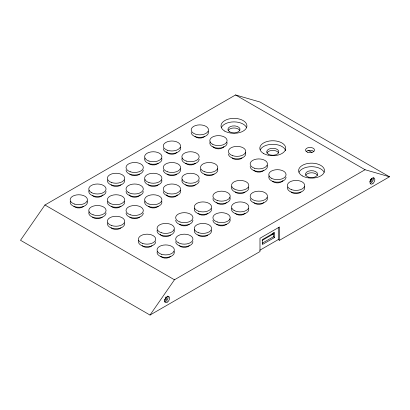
<?xml version="1.0" encoding="UTF-8"?>
<svg xmlns="http://www.w3.org/2000/svg" width="410" height="410" viewBox="0 0 410 410"><rect width="100%" height="100%" fill="white"/><g stroke="black" fill="none" stroke-linecap="round" stroke-linejoin="round"><path stroke-width="0.61" d="M279.512 240.286L389.5 176.782L259.981 102.008L235.545 94.951L44.936 205L20.5 240.27L150.019 315.049L259.986 251.555L259.986 238.251L279.512 226.981L279.512 240.286L278.287 239.578L259.848 250.228M150.019 315.049L174.455 279.774L365.064 169.73L389.5 176.782M262.108 240.455L273.865 233.669M262.267 243.186L273.424 236.744L274.644 237.451L274.644 232.511L262.426 239.568L262.426 244.503L274.644 237.451M235.545 94.951L365.064 169.73M308.176 150.291L312.061 152.53M44.936 205L174.455 279.774M278.287 227.54L278.287 239.578M273.424 232.424L273.424 236.744M272.204 233.572L272.204 234.628M170.632 256.501A5.704 3.29 0 0 1 160.756 256.501M189.251 245.749A5.704 3.29 0 0 1 179.375 245.749M207.875 234.997A5.704 3.29 0 0 1 197.999 234.997M226.494 224.244A5.704 3.29 0 0 1 216.618 224.244M245.113 213.497A5.704 3.29 0 0 1 235.237 213.497M263.738 202.745A5.704 3.29 0 0 1 253.862 202.745M152.013 245.749A5.704 3.29 0 0 1 142.132 245.749M170.632 234.997A5.704 3.29 0 0 1 164.948 236.616A5.704 3.29 0 0 1 160.187 234.202M189.251 224.244A5.704 3.29 0 0 1 179.375 224.244M207.875 213.497A5.704 3.29 0 0 1 197.999 213.497M226.494 202.745A5.704 3.29 0 0 1 216.618 202.745M245.113 191.993A5.704 3.29 0 0 1 235.237 191.993M120.976 227.832A5.704 3.29 0 0 1 111.1 227.832M139.595 217.08A5.704 3.29 0 0 1 129.719 217.08M158.219 206.327A5.704 3.29 0 0 1 148.343 206.327M177.407 194.786A5.704 3.29 0 0 1 171.898 197.225A5.704 3.29 0 0 1 166.393 194.786M195.457 184.828A5.704 3.29 0 0 1 185.581 184.828M214.082 174.076A5.704 3.29 0 0 1 204.206 174.076M102.356 217.08A5.704 3.29 0 0 1 92.475 217.08M120.976 206.327A5.704 3.29 0 0 1 111.1 206.327M140.164 194.786A5.704 3.29 0 0 1 134.659 197.225A5.704 3.29 0 0 1 129.15 194.786M158.219 184.828A5.704 3.29 0 0 1 148.343 184.828M176.838 174.076A5.704 3.29 0 0 1 166.962 174.076M195.457 163.323A5.704 3.29 0 0 1 185.581 163.323M83.732 206.327A5.704 3.29 0 0 1 73.856 206.327M102.925 194.786A5.704 3.29 0 0 1 98.159 197.195A5.704 3.29 0 0 1 92.475 195.58M120.976 184.828A5.704 3.29 0 0 1 111.1 184.828M139.595 174.076A5.704 3.29 0 0 1 129.719 174.076M158.219 163.323A5.704 3.29 0 0 1 148.343 163.323M176.838 152.576A5.704 3.29 0 0 1 171.154 154.191A5.704 3.29 0 0 1 166.393 151.782M204.769 136.448A5.704 3.29 0 0 1 194.893 136.448M223.962 146.406A5.704 3.29 0 0 1 218.453 148.845A5.704 3.29 0 0 1 212.944 146.406M242.013 157.952A5.704 3.29 0 0 1 232.137 157.952M263.738 170.493A5.704 3.29 0 0 1 253.862 170.493M282.926 180.451A5.704 3.29 0 0 1 278.164 182.86A5.704 3.29 0 0 1 272.481 181.246M300.981 191.993A5.704 3.29 0 0 1 291.1 191.993M306.116 151.556A4.495 2.593 0 0 1 313.896 151.556M299.039 172.231A12.961 7.482 0 0 1 311.559 166.685A12.961 7.482 0 0 1 324.074 172.231M260.248 149.829A12.961 7.482 0 0 1 273.613 144.299A12.961 7.482 0 0 1 285.611 150.793M221.451 127.433A12.961 7.482 0 0 1 233.972 121.888A12.961 7.482 0 0 1 246.487 127.433M305.716 175.377A6.047 3.49 0 0 1 311.559 172.789A6.047 3.49 0 0 1 317.401 175.377M266.92 152.981A6.047 3.49 0 0 1 272.763 150.393A6.047 3.49 0 0 1 278.605 152.981M228.129 130.585A6.047 3.49 0 0 1 233.972 127.997A6.047 3.49 0 0 1 239.814 130.585M373.044 177.535A3.454 1.994 -60 0 1 372.864 180.769A3.454 1.994 -60 0 1 370.297 183.26M371.245 178.622A1.727 0.999 -60 0 1 371.896 180.467A1.727 0.999 -60 0 1 369.871 181.486M371.173 178.898A1.727 0.999 -60 0 1 369.948 181.015M167.772 296.051A3.454 1.994 -60 0 1 167.382 299.679A3.454 1.994 -60 0 1 164.436 301.832M165.973 297.137A1.727 0.999 -60 0 1 166.624 298.982A1.727 0.999 -60 0 1 164.6 299.997M165.86 297.071A1.727 0.999 -60 0 1 164.676 299.526M286.057 177.197A8.641 4.987 0 0 1 276.294 182.142A8.641 4.987 0 0 1 269.073 175.905M267.146 165.158A8.641 4.987 0 0 1 259.925 171.395A8.641 4.987 0 0 1 250.156 166.45M192.956 220.201A8.641 4.987 0 0 1 184.315 225.192A8.641 4.987 0 0 1 175.675 220.201M211.442 208.582A8.641 4.987 0 0 1 202.56 214.435A8.641 4.987 0 0 1 194.591 208.162M174.04 251.161A8.641 4.987 0 0 1 166.071 257.439A8.641 4.987 0 0 1 157.184 251.586M229.902 197.41A8.641 4.987 0 0 1 222.686 203.647A8.641 4.987 0 0 1 212.918 198.701M211.442 230.087A8.641 4.987 0 0 1 202.56 235.934A8.641 4.987 0 0 1 194.591 229.661M248.685 208.582A8.641 4.987 0 0 1 239.799 214.435A8.641 4.987 0 0 1 231.829 208.162M155.713 241.705A8.641 4.987 0 0 1 145.945 246.651A8.641 4.987 0 0 1 138.729 240.414M229.902 218.909A8.641 4.987 0 0 1 222.686 225.146A8.641 4.987 0 0 1 212.918 220.201M174.04 229.661A8.641 4.987 0 0 1 166.071 235.934A8.641 4.987 0 0 1 157.184 230.087M267.146 197.451A8.641 4.987 0 0 1 252.688 199.685A8.641 4.987 0 0 1 256.563 191.342A8.641 4.987 0 0 1 267.146 197.451A8.641 4.987 0 0 1 259.925 203.647A8.641 4.987 0 0 1 250.156 198.701M248.685 187.083A8.641 4.987 0 0 1 239.799 192.931A8.641 4.987 0 0 1 231.829 186.658M192.956 241.705A8.641 4.987 0 0 1 184.315 246.692A8.641 4.987 0 0 1 175.675 241.705M245.421 152.612A8.641 4.987 0 0 1 238.2 158.849A8.641 4.987 0 0 1 228.431 153.904M124.543 222.917A8.641 4.987 0 0 1 116.035 228.775A8.641 4.987 0 0 1 107.528 222.917M143.3 213.036A8.641 4.987 0 0 1 134.659 218.023A8.641 4.987 0 0 1 126.019 213.036M161.786 201.418A8.641 4.987 0 0 1 152.904 207.265A8.641 4.987 0 0 1 144.935 200.992M180.246 190.24A8.641 4.987 0 0 1 173.03 196.477A8.641 4.987 0 0 1 163.262 191.531M217.49 168.741A8.641 4.987 0 0 1 209.52 175.014A8.641 4.987 0 0 1 200.633 169.166M199.163 180.784A8.641 4.987 0 0 1 189.394 185.73A8.641 4.987 0 0 1 182.173 179.493M180.246 168.741A8.641 4.987 0 0 1 173.03 174.978A8.641 4.987 0 0 1 163.262 170.032M226.961 142.285A8.641 4.987 0 0 1 218.079 148.138A8.641 4.987 0 0 1 210.11 141.865M143.3 191.531A8.641 4.987 0 0 1 134.659 196.523A8.641 4.987 0 0 1 126.019 191.531M161.786 179.913A8.641 4.987 0 0 1 152.904 185.766A8.641 4.987 0 0 1 144.935 179.493M199.163 159.28A8.641 4.987 0 0 1 189.394 164.225A8.641 4.987 0 0 1 182.173 157.988M124.543 201.418A8.641 4.987 0 0 1 116.035 207.27A8.641 4.987 0 0 1 107.528 201.418M106.057 213.036A8.641 4.987 0 0 1 96.288 217.982A8.641 4.987 0 0 1 89.073 211.744M161.786 158.414A8.641 4.987 0 0 1 152.904 164.266A8.641 4.987 0 0 1 144.935 157.988M87.14 200.992A8.641 4.987 0 0 1 79.171 207.265A8.641 4.987 0 0 1 70.284 201.418M106.057 191.531A8.641 4.987 0 0 1 96.288 196.477A8.641 4.987 0 0 1 89.073 190.24M143.3 170.032A8.641 4.987 0 0 1 134.659 175.019A8.641 4.987 0 0 1 126.019 170.032M208.177 131.154A8.641 4.987 0 0 1 193.72 133.393A8.641 4.987 0 0 1 197.594 125.045A8.641 4.987 0 0 1 208.177 131.154A8.641 4.987 0 0 1 200.961 137.35A8.641 4.987 0 0 1 191.193 132.404M180.246 147.241A8.641 4.987 0 0 1 173.03 153.473A8.641 4.987 0 0 1 163.262 148.528M124.543 179.913A8.641 4.987 0 0 1 116.035 185.771A8.641 4.987 0 0 1 107.528 179.913M370.537 179.477A1.553 0.897 -60 0 1 370.363 179.841M304.384 186.658A8.641 4.987 0 0 1 296.415 192.931A8.641 4.987 0 0 1 287.533 187.083M307.761 152.279A4.495 2.593 0 0 0 314.501 150.034A4.495 2.593 0 0 0 307.761 147.784A4.495 2.593 0 0 0 307.761 152.279M302.395 175.931A12.961 7.482 0 0 0 324.074 172.574A12.961 7.482 0 0 0 308.202 163.411A12.961 7.482 0 0 0 302.395 175.931M263.599 153.53A12.961 7.482 0 0 0 285.283 150.178A12.961 7.482 0 0 0 269.411 141.014A12.961 7.482 0 0 0 263.599 153.53M224.808 131.133A12.961 7.482 0 0 0 246.487 127.782A12.961 7.482 0 0 0 230.615 118.618A12.961 7.482 0 0 0 224.808 131.133M308.535 177.192A6.047 3.49 0 0 0 317.606 174.168A6.047 3.49 0 0 0 308.535 171.139A6.047 3.49 0 0 0 308.535 177.192M268.488 154.237A6.047 3.49 0 0 0 278.605 152.674A6.047 3.49 0 0 0 271.2 148.394A6.047 3.49 0 0 0 268.488 154.237M229.692 131.841A6.047 3.49 0 0 0 239.814 130.272A6.047 3.49 0 0 0 232.403 125.998A6.047 3.49 0 0 0 229.692 131.841M373.028 183.378A3.454 1.994 -60 0 0 374.12 178.022A3.454 1.994 -60 0 0 370.035 181.645A3.454 1.994 -60 0 0 373.028 183.378M167.757 301.888A3.454 1.994 -60 0 0 168.848 296.532A3.454 1.994 -60 0 0 164.764 300.161A3.454 1.994 -60 0 0 167.757 301.888M271.312 178.186A8.641 4.987 0 0 0 285.765 175.951A8.641 4.987 0 0 0 275.182 169.842A8.641 4.987 0 0 0 271.312 178.186M254.477 168.228A8.641 4.987 0 0 0 267.438 163.908A8.641 4.987 0 0 0 254.477 159.587A8.641 4.987 0 0 0 254.477 168.228M179.995 221.984A8.641 4.987 0 0 0 192.956 217.664A8.641 4.987 0 0 0 179.995 213.343A8.641 4.987 0 0 0 179.995 221.984M198.614 211.232A8.641 4.987 0 0 0 211.575 206.912A8.641 4.987 0 0 0 198.614 202.591A8.641 4.987 0 0 0 198.614 211.232M161.371 254.236A8.641 4.987 0 0 0 174.332 249.915A8.641 4.987 0 0 0 161.371 245.595A8.641 4.987 0 0 0 161.371 254.236M217.238 200.48A8.641 4.987 0 0 0 230.195 196.159A8.641 4.987 0 0 0 217.238 191.839A8.641 4.987 0 0 0 217.238 200.48M198.614 232.731A8.641 4.987 0 0 0 211.575 228.411A8.641 4.987 0 0 0 198.614 224.091A8.641 4.987 0 0 0 198.614 232.731M234.069 210.438A8.641 4.987 0 0 0 248.521 208.203A8.641 4.987 0 0 0 237.943 202.094A8.641 4.987 0 0 0 234.069 210.438M142.752 243.484A8.641 4.987 0 0 0 155.713 239.163A8.641 4.987 0 0 0 142.752 234.843A8.641 4.987 0 0 0 142.752 243.484M217.238 221.984A8.641 4.987 0 0 0 230.195 217.664A8.641 4.987 0 0 0 217.238 213.343A8.641 4.987 0 0 0 217.238 221.984M161.371 232.731A8.641 4.987 0 0 0 174.332 228.411A8.641 4.987 0 0 0 161.371 224.091A8.641 4.987 0 0 0 161.371 232.731M234.069 188.938A8.641 4.987 0 0 0 248.521 186.699A8.641 4.987 0 0 0 237.943 180.59A8.641 4.987 0 0 0 234.069 188.938M178.207 242.689A8.641 4.987 0 0 0 192.659 240.455A8.641 4.987 0 0 0 182.076 234.346A8.641 4.987 0 0 0 178.207 242.689M232.752 155.687A8.641 4.987 0 0 0 245.713 151.367A8.641 4.987 0 0 0 232.752 147.047A8.641 4.987 0 0 0 232.752 155.687M111.715 225.567A8.641 4.987 0 0 0 124.676 221.246A8.641 4.987 0 0 0 111.715 216.926A8.641 4.987 0 0 0 111.715 225.567M130.339 214.814A8.641 4.987 0 0 0 143.3 210.494A8.641 4.987 0 0 0 130.339 206.174A8.641 4.987 0 0 0 130.339 214.814M148.958 204.062A8.641 4.987 0 0 0 161.919 199.747A8.641 4.987 0 0 0 148.958 195.426A8.641 4.987 0 0 0 148.958 204.062M167.582 193.315A8.641 4.987 0 0 0 180.538 188.995A8.641 4.987 0 0 0 167.582 184.674A8.641 4.987 0 0 0 167.582 193.315M204.821 171.81A8.641 4.987 0 0 0 217.782 167.49A8.641 4.987 0 0 0 204.821 163.17A8.641 4.987 0 0 0 204.821 171.81M186.201 182.563A8.641 4.987 0 0 0 199.163 178.242A8.641 4.987 0 0 0 186.201 173.922A8.641 4.987 0 0 0 186.201 182.563M167.582 171.81A8.641 4.987 0 0 0 180.538 167.49A8.641 4.987 0 0 0 167.582 163.17A8.641 4.987 0 0 0 167.582 171.81M212.344 144.141A8.641 4.987 0 0 0 226.797 141.906A8.641 4.987 0 0 0 216.219 135.797A8.641 4.987 0 0 0 212.344 144.141M128.55 192.521A8.641 4.987 0 0 0 143.003 190.286A8.641 4.987 0 0 0 132.42 184.177A8.641 4.987 0 0 0 128.55 192.521M148.958 182.563A8.641 4.987 0 0 0 161.919 178.242A8.641 4.987 0 0 0 148.958 173.922A8.641 4.987 0 0 0 148.958 182.563M186.201 161.063A8.641 4.987 0 0 0 199.163 156.743A8.641 4.987 0 0 0 186.201 152.423A8.641 4.987 0 0 0 186.201 161.063M109.926 203.273A8.641 4.987 0 0 0 124.384 201.033A8.641 4.987 0 0 0 113.801 194.924A8.641 4.987 0 0 0 109.926 203.273M93.096 214.814A8.641 4.987 0 0 0 106.057 210.494A8.641 4.987 0 0 0 93.096 206.174A8.641 4.987 0 0 0 93.096 214.814M148.958 161.063A8.641 4.987 0 0 0 161.919 156.743A8.641 4.987 0 0 0 148.958 152.423A8.641 4.987 0 0 0 148.958 161.063M74.476 204.062A8.641 4.987 0 0 0 87.432 199.747A8.641 4.987 0 0 0 74.476 195.426A8.641 4.987 0 0 0 74.476 204.062M91.307 192.521A8.641 4.987 0 0 0 105.76 190.286A8.641 4.987 0 0 0 95.181 184.177A8.641 4.987 0 0 0 91.307 192.521M130.339 171.81A8.641 4.987 0 0 0 143.3 167.49A8.641 4.987 0 0 0 130.339 163.17A8.641 4.987 0 0 0 130.339 171.81M167.582 150.311A8.641 4.987 0 0 0 180.538 145.991A8.641 4.987 0 0 0 167.582 141.67A8.641 4.987 0 0 0 167.582 150.311M111.715 182.563A8.641 4.987 0 0 0 124.676 178.242A8.641 4.987 0 0 0 111.715 173.922A8.641 4.987 0 0 0 111.715 182.563M291.72 189.727A8.641 4.987 0 0 0 304.681 185.412A8.641 4.987 0 0 0 291.72 181.092A8.641 4.987 0 0 0 291.72 189.727"/></g></svg>
